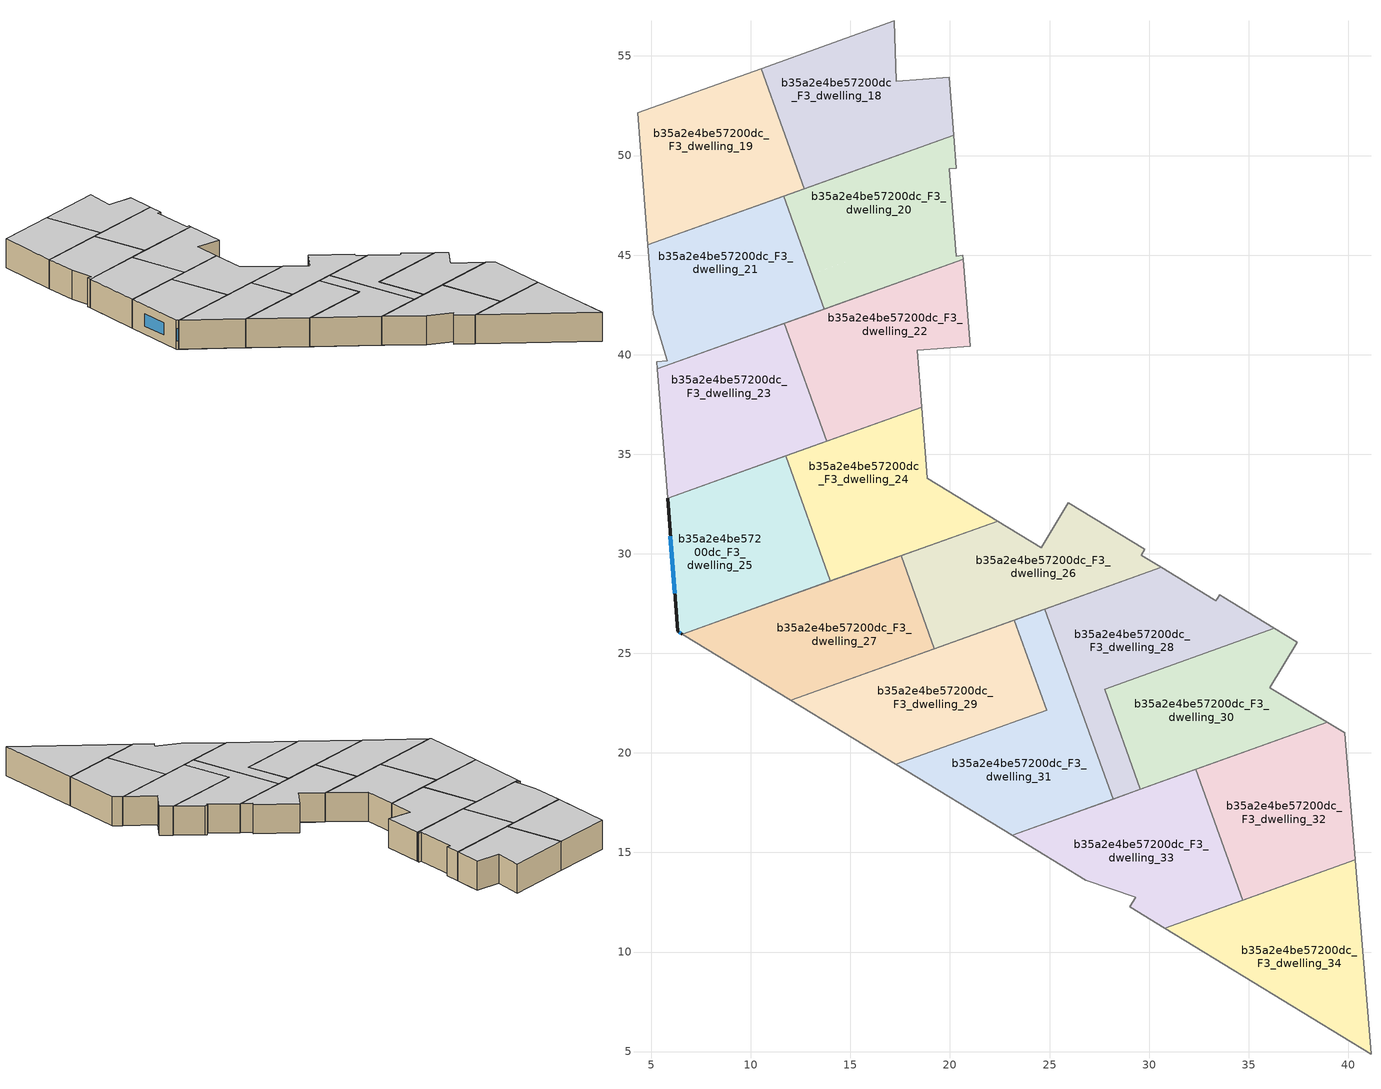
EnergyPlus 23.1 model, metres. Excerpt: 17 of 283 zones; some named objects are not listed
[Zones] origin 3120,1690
b35a2e4be57200dc_F3_dwelling_18
 floor to b35a2e4be57200dc_F2_dwelling_18 (EU_floor_Construction): 19.95,53.93 20.05,52.7 12.26,49.91 10.64,54.41 17.2,56.76 17.31,53.73 z9
 floor to b35a2e4be57200dc_F2_dwelling_20 (EU_floor_Construction): 20.05,52.7 20.18,51.01 12.69,48.32 12.14,49.86 z9
 floor to b35a2e4be57200dc_F2_dwelling_19 (EU_floor_Construction): 10.64,54.41 12.26,49.91 12.14,49.86 10.52,54.37 z9
 wall adiabatic (EU_wall_Construction): 12.69,48.32 20.18,51.01 19.95,53.93 17.31,53.73 17.2,56.76 10.52,54.37 z9:12
 wall to b35a2e4be57200dc_F3_dwelling_19 (EU_wall_Construction): 10.52,54.37 12.69,48.32 z9:12
 ceiling to b35a2e4be57200dc_F4_dwelling_18 (EU_floor_Construction): 20.18,51.01 19.95,53.93 17.31,53.73 17.2,56.76 10.52,54.37 12.69,48.32 z12
b35a2e4be57200dc_F3_dwelling_19
 floor to b35a2e4be57200dc_F2_dwelling_19 (EU_floor_Construction): 10.52,54.37 12.14,49.86 4.69,47.2 4.31,52.14 z9
 floor to b35a2e4be57200dc_F2_dwelling_21 (EU_floor_Construction): 11.56,49.65 12.11,48.12 4.82,45.51 4.69,47.2 z9
 floor to b35a2e4be57200dc_F2_dwelling_20 (EU_floor_Construction): 12.14,49.86 12.69,48.32 12.11,48.12 11.56,49.65 z9
 wall adiabatic (EU_wall_Construction): 10.52,54.37 4.31,52.14 4.82,45.51 12.69,48.32 z9:12
 ceiling to b35a2e4be57200dc_F4_dwelling_19 (EU_floor_Construction): 12.69,48.32 10.52,54.37 4.31,52.14 4.82,45.51 z12
b35a2e4be57200dc_F3_dwelling_20
 floor to b35a2e4be57200dc_F2_dwelling_20 (EU_floor_Construction): 20.18,51.01 20.31,49.37 19.96,49.34 20.17,46.6 13.51,44.21 12.11,48.12 z9
 floor to b35a2e4be57200dc_F2_dwelling_22 (EU_floor_Construction): 20.17,46.6 20.3,44.95 20.65,44.98 20.67,44.79 13.69,42.29 13.06,44.05 z9
 floor to b35a2e4be57200dc_F2_dwelling_21 (EU_floor_Construction): 12.11,48.12 13.51,44.21 13.06,44.05 11.66,47.96 z9
 wall to b35a2e4be57200dc_F3_dwelling_21 (EU_wall_Construction): 11.66,47.96 13.69,42.29 z9:12
 wall adiabatic (EU_wall_Construction): 13.69,42.29 20.67,44.79 20.65,44.98 20.3,44.95 19.96,49.34 20.31,49.37 20.18,51.01 11.66,47.96 z9:12
 ceiling to b35a2e4be57200dc_F4_dwelling_20 (EU_floor_Construction): 20.67,44.79 20.65,44.98 20.3,44.95 19.96,49.34 20.31,49.37 20.18,51.01 11.66,47.96 13.69,42.29 z12
b35a2e4be57200dc_F3_dwelling_21
 floor to b35a2e4be57200dc_F2_dwelling_21 (EU_floor_Construction): 11.66,47.96 13.06,44.05 5.32,41.28 5.09,42.04 4.82,45.51 z9
 floor to b35a2e4be57200dc_F2_dwelling_23 (EU_floor_Construction): 12.08,43.7 12.71,41.94 5.31,39.29 5.28,39.65 5.81,39.7 5.32,41.28 z9
 floor to b35a2e4be57200dc_F2_dwelling_22 (EU_floor_Construction): 13.06,44.05 13.69,42.29 12.7,41.94 12.08,43.7 z9
 wall adiabatic (EU_wall_Construction): 11.66,47.96 4.82,45.51 5.09,42.04 5.81,39.7 5.28,39.66 5.31,39.29 13.69,42.29 z9:12
 ceiling to b35a2e4be57200dc_F4_dwelling_21 (EU_floor_Construction): 13.69,42.29 11.66,47.96 4.82,45.51 5.09,42.04 5.81,39.7 5.28,39.66 5.31,39.29 z12
b35a2e4be57200dc_F3_dwelling_22
 floor to b35a2e4be57200dc_F2_dwelling_22 (EU_floor_Construction): 20.67,44.79 21.01,40.42 18.37,40.21 18.4,39.79 14.03,38.22 12.7,41.94 z9
 floor to b35a2e4be57200dc_F2_dwelling_24 (EU_floor_Construction): 18.4,39.79 18.59,37.36 13.81,35.65 13.01,37.86 z9
 floor to b35a2e4be57200dc_F2_dwelling_23 (EU_floor_Construction): 12.71,41.94 14.03,38.23 13.01,37.86 11.69,41.57 z9
 wall to b35a2e4be57200dc_F3_dwelling_23 (EU_wall_Construction): 11.68,41.57 13.81,35.65 z9:12
 wall adiabatic (EU_wall_Construction): 13.81,35.65 18.59,37.36 18.37,40.21 21.01,40.42 20.67,44.79 11.68,41.57 z9:12
 ceiling to b35a2e4be57200dc_F4_dwelling_22 (EU_floor_Construction): 18.59,37.36 18.37,40.21 21.01,40.42 20.67,44.79 11.68,41.57 13.81,35.65 z12
b35a2e4be57200dc_F3_dwelling_23
 floor to b35a2e4be57200dc_F2_dwelling_23 (EU_floor_Construction): 11.68,41.57 13.01,37.86 5.63,35.21 5.31,39.29 z9
 floor to b35a2e4be57200dc_F2_dwelling_25 (EU_floor_Construction): 11.18,37.2 11.97,34.99 9.72,34.19 8.93,36.4 z9
 floor to b35a2e4be57200dc_F2_dwelling_24 (EU_floor_Construction): 13.01,37.86 13.81,35.65 11.97,34.99 11.18,37.2 z9
 floor to b35a2e4be57200dc_F2_dwelling_26 (EU_floor_Construction): 8.93,36.4 9.72,34.19 5.81,32.79 5.63,35.21 z9
 wall adiabatic (EU_wall_Construction): 11.68,41.57 5.31,39.29 5.81,32.79 13.81,35.65 z9:12
 ceiling to b35a2e4be57200dc_F4_dwelling_23 (EU_floor_Construction): 13.81,35.65 11.68,41.57 5.31,39.29 5.81,32.79 z12
b35a2e4be57200dc_F3_dwelling_24
 floor to b35a2e4be57200dc_F2_dwelling_24 (EU_floor_Construction): 18.59,37.36 18.87,33.78 19.98,33.1 13.48,30.77 11.97,34.99 z9
 floor to b35a2e4be57200dc_F2_dwelling_25 (EU_floor_Construction): 19.98,33.1 22.39,31.64 13.99,28.63 11.74,34.91 11.97,34.99 13.48,30.77 z9
 wall to b35a2e4be57200dc_F3_dwelling_25 (EU_wall_Construction): 11.74,34.91 13.99,28.63 z9:12
 wall adiabatic (EU_wall_Construction): 13.99,28.63 22.39,31.64 18.87,33.78 18.59,37.36 11.74,34.91 z9:12
 ceiling to b35a2e4be57200dc_F4_dwelling_24 (EU_floor_Construction): 22.39,31.64 18.87,33.78 18.59,37.36 11.74,34.91 13.99,28.63 z12
b35a2e4be57200dc_F3_dwelling_25
 floor to b35a2e4be57200dc_F2_dwelling_26 (EU_floor_Construction): 9.72,34.19 11.97,27.91 6.55,25.97 6.34,26.1 5.81,32.79 z9
 floor to b35a2e4be57200dc_F2_dwelling_25 (EU_floor_Construction): 11.74,34.91 13.99,28.63 11.97,27.91 9.72,34.19 z9
 wall outside (EU_wall_Construction): 5.81,32.79 6.34,26.1 6.55,25.97 z9:12
 wall adiabatic (EU_wall_Construction): 11.74,34.91 5.81,32.79 / 6.55,25.97 13.99,28.63 z9:12
 window (EU_Window_Construction): 5.96,30.88 6.19,28.01 / 6.4,26.06 6.49,26.01 z9.86:11.14
 ceiling to b35a2e4be57200dc_F4_dwelling_25 (EU_floor_Construction): 13.99,28.63 11.74,34.91 5.81,32.79 6.34,26.1 6.55,25.97 z12
b35a2e4be57200dc_F3_dwelling_26
 floor to b35a2e4be57200dc_F2_dwelling_27 (EU_floor_Construction): 29.78,30.23 29.6,29.93 30.62,29.31 21.7,26.12 20.26,30.13 23.16,31.17 24.58,30.3 25.95,32.57 z9
 floor to b35a2e4be57200dc_F2_dwelling_30 (EU_floor_Construction): 20.26,30.13 21.7,26.12 19.86,25.46 18.42,29.47 z9
 floor adiabatic (EU_floor_Construction): 24.58,30.3 23.16,31.17 18.42,29.47 19.86,25.46 19.21,25.23 17.54,29.91 22.39,31.64 z9
 wall adiabatic (EU_wall_Construction): 19.21,25.23 30.62,29.32 29.6,29.94 29.78,30.24 25.95,32.57 24.58,30.3 22.39,31.64 17.54,29.91 z9:12
 wall to b35a2e4be57200dc_F3_dwelling_27 (EU_wall_Construction): 17.54,29.91 19.21,25.23 z9:12
 ceiling to b35a2e4be57200dc_F4_dwelling_26 (EU_floor_Construction): 30.62,29.32 29.6,29.94 29.78,30.24 25.95,32.57 24.58,30.3 22.39,31.64 17.54,29.91 19.21,25.23 z12
b35a2e4be57200dc_F3_dwelling_27
 floor to b35a2e4be57200dc_F2_dwelling_28 (EU_floor_Construction): 17.78,29.24 19.21,25.23 12,22.65 7.32,25.5 z9
 floor to b35a2e4be57200dc_F2_dwelling_26 (EU_floor_Construction): 11.97,27.91 12.21,27.25 7.32,25.5 6.55,25.97 z9
 floor adiabatic (EU_floor_Construction): 17.54,29.91 17.78,29.24 12.21,27.25 11.97,27.91 z9
 wall adiabatic (EU_wall_Construction): 17.54,29.91 6.55,25.97 12,22.65 19.21,25.23 z9:12
 ceiling to b35a2e4be57200dc_F4_dwelling_27 (EU_floor_Construction): 19.21,25.23 17.54,29.91 6.55,25.97 12,22.65 z12
b35a2e4be57200dc_F3_dwelling_28
 floor to b35a2e4be57200dc_F2_dwelling_29 (EU_floor_Construction): 36.29,26.25 27.77,23.2 29.57,18.17 28.41,17.76 25.16,26.86 31.14,29 33.36,27.64 33.54,27.94 z9
 floor adiabatic (EU_floor_Construction): 25.16,26.86 28.41,17.76 28.19,17.68 24.93,26.78 z9
 floor to b35a2e4be57200dc_F2_dwelling_27 (EU_floor_Construction): 31.14,29 24.93,26.78 24.77,27.22 30.62,29.31 z9
 wall adiabatic (EU_wall_Construction): 36.29,26.25 33.7,27.84 33.54,27.94 33.42,27.74 33.36,27.64 33.28,27.69 30.62,29.32 24.77,27.22 / 28.19,17.68 29.57,18.17 z9:12
 wall to b35a2e4be57200dc_F3_dwelling_30 (EU_wall_Construction): 29.57,18.17 27.77,23.2 36.29,26.25 z9:12
 wall to b35a2e4be57200dc_F3_dwelling_31 (EU_wall_Construction): 24.77,27.22 28.19,17.68 z9:12
 ceiling to b35a2e4be57200dc_F4_dwelling_28 (EU_floor_Construction): 29.57,18.17 27.77,23.2 36.29,26.25 33.7,27.84 33.54,27.94 33.42,27.74 33.36,27.64 33.28,27.69 30.62,29.32 24.77,27.22 28.19,17.68 z12
b35a2e4be57200dc_F3_dwelling_29
 floor to b35a2e4be57200dc_F2_dwelling_28 (EU_floor_Construction): 19.86,25.46 20.02,25.02 12.52,22.33 12,22.65 z9
 floor to b35a2e4be57200dc_F2_dwelling_30 (EU_floor_Construction): 21.7,26.12 23.32,21.6 17.27,19.43 12.52,22.33 20.02,25.02 19.86,25.46 z9
 floor to b35a2e4be57200dc_F2_dwelling_27 (EU_floor_Construction): 23.24,26.67 24.86,22.15 23.32,21.6 21.7,26.12 z9
 wall to b35a2e4be57200dc_F3_dwelling_31 (EU_wall_Construction): 17.27,19.43 24.86,22.15 23.24,26.67 z9:12
 wall adiabatic (EU_wall_Construction): 23.24,26.67 12,22.65 17.27,19.43 z9:12
 ceiling to b35a2e4be57200dc_F4_dwelling_29 (EU_floor_Construction): 24.86,22.15 23.24,26.67 12,22.65 17.27,19.43 z12
b35a2e4be57200dc_F3_dwelling_30
 floor to b35a2e4be57200dc_F2_dwelling_31 (EU_floor_Construction): 37.43,25.55 36.06,23.28 38.95,21.53 29.69,18.22 28.01,22.93 36.66,26.03 z9
 floor to b35a2e4be57200dc_F2_dwelling_29 (EU_floor_Construction): 36.66,26.03 28.01,22.93 29.69,18.22 29.57,18.17 27.77,23.2 36.29,26.25 z9
 wall adiabatic (EU_wall_Construction): 29.57,18.17 38.95,21.54 36.06,23.28 37.43,25.55 36.29,26.25 z9:12
 ceiling to b35a2e4be57200dc_F4_dwelling_30 (EU_floor_Construction): 38.95,21.54 36.06,23.28 37.43,25.55 36.29,26.25 27.77,23.2 29.57,18.17 z12
b35a2e4be57200dc_F3_dwelling_31
 floor to b35a2e4be57200dc_F2_dwelling_30 (EU_floor_Construction): 23.32,21.6 23.43,21.29 17.63,19.21 17.27,19.43 z9
 floor to b35a2e4be57200dc_F2_dwelling_32 (EU_floor_Construction): 24.93,26.78 28.19,17.68 23.12,15.87 17.63,19.21 25.29,21.96 23.72,26.34 z9
 floor to b35a2e4be57200dc_F2_dwelling_27 (EU_floor_Construction): 24.77,27.22 24.93,26.78 23.72,26.34 25.29,21.96 23.43,21.29 23.32,21.6 24.86,22.15 23.24,26.67 z9
 wall adiabatic (EU_wall_Construction): 24.77,27.22 23.24,26.67 / 17.27,19.43 23.12,15.87 28.19,17.68 z9:12
 ceiling to b35a2e4be57200dc_F4_dwelling_31 (EU_floor_Construction): 28.19,17.68 24.77,27.22 23.24,26.67 24.86,22.15 17.27,19.43 23.12,15.87 z12
b35a2e4be57200dc_F3_dwelling_32
 floor to b35a2e4be57200dc_F2_dwelling_33 (EU_floor_Construction): 39.82,21.01 40.34,14.62 34.76,12.62 32.49,18.97 39.21,21.38 z9
 floor to b35a2e4be57200dc_F2_dwelling_31 (EU_floor_Construction): 39.21,21.38 32.43,18.95 32.35,19.17 38.95,21.53 z9
 floor to b35a2e4be57200dc_F2_dwelling_34 (EU_floor_Construction): 32.49,18.97 34.76,12.62 34.7,12.6 32.43,18.95 z9
 wall to b35a2e4be57200dc_F3_dwelling_33 (EU_wall_Construction): 32.35,19.17 34.7,12.6 z9:12
 wall adiabatic (EU_wall_Construction): 34.7,12.6 40.34,14.62 39.82,21.01 38.95,21.54 32.35,19.17 z9:12
 ceiling to b35a2e4be57200dc_F4_dwelling_32 (EU_floor_Construction): 40.34,14.62 39.82,21.01 38.95,21.54 32.35,19.17 34.7,12.6 z12
b35a2e4be57200dc_F3_dwelling_33
 floor to b35a2e4be57200dc_F2_dwelling_34 (EU_floor_Construction): 32.43,18.95 34.7,12.6 30.78,11.2 29.03,12.27 29.32,12.74 26.82,13.61 23.38,15.71 z9
 floor to b35a2e4be57200dc_F2_dwelling_31 (EU_floor_Construction): 32.35,19.17 32.43,18.95 29.77,18 29.69,18.22 z9
 floor to b35a2e4be57200dc_F2_dwelling_29 (EU_floor_Construction): 29.69,18.22 29.77,18 28.49,17.54 28.41,17.76 z9
 floor to b35a2e4be57200dc_F2_dwelling_32 (EU_floor_Construction): 28.41,17.76 28.49,17.54 23.38,15.71 23.12,15.87 z9
 wall adiabatic (EU_wall_Construction): 32.35,19.17 23.12,15.87 26.82,13.61 29.32,12.74 29.03,12.27 30.78,11.2 34.7,12.6 z9:12
 ceiling to b35a2e4be57200dc_F4_dwelling_33 (EU_floor_Construction): 34.7,12.6 32.35,19.17 23.12,15.87 26.82,13.61 29.32,12.74 29.03,12.27 30.78,11.2 z12
b35a2e4be57200dc_F3_dwelling_34
 floor to b35a2e4be57200dc_F2_dwelling_33 (EU_floor_Construction): 40.34,14.62 40.36,14.49 34.8,12.5 34.76,12.62 z9
 floor adiabatic (EU_floor_Construction): 40.34,14.62 41.14,4.88 30.78,11.2 34.76,12.62 34.8,12.5 40.36,14.49 z9
 wall adiabatic (EU_wall_Construction): 41.14,4.88 40.34,14.62 30.78,11.2 41.14,4.88 z9:12
 ceiling to b35a2e4be57200dc_F4_dwelling_34 (EU_floor_Construction): 41.14,4.88 40.34,14.62 30.78,11.2 z12
[Building]
EU S2 Campaign: North Axis=0; Terrain=City; Solar Distribution=FullExterior
[Site:Location]
Helsinki-Vantaa.AP: Latitude=60.317; Longitude=24.963; Time Zone=2; Elevation=54.6
[SizingPeriod:WeatherFileDays]
AnnualSizingPeriod: Begin Month=1; Begin Day of Month=1; End Month=12; End Day of Month=31; Day of Week for Start Day=Monday; Use Weather File Daylight Saving Period=No; Use Weather File Rain and Snow Indicators=No
[MATERIAL]
EU_InternalMass_Material: Roughness=MediumRough; Thickness=0.1; Conductivity=1; Density=1800; Specific Heat=900; Thermal Absorptance=0.9; Solar Absorptance=0.7; Visible Absorptance=0.7
[MATERIAL:NOMASS] Roughness=MediumRough; Thermal Absorptance=0.9; Solar Absorptance=0.7; Visible Absorptance=0.7
Name | Thermal Resistance
EU_wall_NoMass | 5.91765
EU_floor_NoMass | 6.2875
[WINDOWMATERIAL:SIMPLEGLAZINGSYSTEM]
EU_Window_SimpleGlazing: UFactor=0.994035; Solar Heat Gain Coefficient=0.7; Visible Transmittance=0.7
[CONSTRUCTION]
EU_wall_Construction: EU_wall_NoMass
EU_floor_Construction: EU_floor_NoMass
EU_Window_Construction: EU_Window_SimpleGlazing
EU_InternalMass_Construction: EU_InternalMass_Material
[ZONE] Type=1; Multiplier=1; Ceiling Height=autocalculate; Floor Area=autocalculate; Part of Total Floor Area=Yes
Name | Volume
b35a2e4be57200dc_F3_dwelling_18; b35a2e4be57200dc_F3_dwelling_26 | 144.004
b35a2e4be57200dc_F3_dwelling_19 | 143.997
b35a2e4be57200dc_F3_dwelling_20; b35a2e4be57200dc_F3_dwelling_27; b35a2e4be57200dc_F3_dwelling_33 | 144.015
b35a2e4be57200dc_F3_dwelling_21; b35a2e4be57200dc_F3_dwelling_24; b35a2e4be57200dc_F3_dwelling_34 | 144.011
b35a2e4be57200dc_F3_dwelling_22 | 144.04
b35a2e4be57200dc_F3_dwelling_23; b35a2e4be57200dc_F3_dwelling_25 | 144.007
b35a2e4be57200dc_F3_dwelling_28 | 144.031
b35a2e4be57200dc_F3_dwelling_29 | 144.001
b35a2e4be57200dc_F3_dwelling_30; b35a2e4be57200dc_F3_dwelling_31 | 143.999
b35a2e4be57200dc_F3_dwelling_32 | 144.018
[INTERNALMASS] Construction=EU_InternalMass_Construction
Name | Zone or ZoneList | Surface Area
b35a2e4be57200dc_F3_dwelling_18_EU_InternalMass | b35a2e4be57200dc_F3_dwelling_18 | 48.003
b35a2e4be57200dc_F3_dwelling_19_EU_InternalMass | b35a2e4be57200dc_F3_dwelling_19 | 48.0021
b35a2e4be57200dc_F3_dwelling_20_EU_InternalMass | b35a2e4be57200dc_F3_dwelling_20 | 48.0047
b35a2e4be57200dc_F3_dwelling_21_EU_InternalMass | b35a2e4be57200dc_F3_dwelling_21 | 48.0043
b35a2e4be57200dc_F3_dwelling_22_EU_InternalMass | b35a2e4be57200dc_F3_dwelling_22 | 48.0114
b35a2e4be57200dc_F3_dwelling_23_EU_InternalMass | b35a2e4be57200dc_F3_dwelling_23 | 48.0014
b35a2e4be57200dc_F3_dwelling_24_EU_InternalMass | b35a2e4be57200dc_F3_dwelling_24 | 48.0038
b35a2e4be57200dc_F3_dwelling_25_EU_InternalMass | b35a2e4be57200dc_F3_dwelling_25 | 48.0027
b35a2e4be57200dc_F3_dwelling_26_EU_InternalMass | b35a2e4be57200dc_F3_dwelling_26 | 48.005
b35a2e4be57200dc_F3_dwelling_27_EU_InternalMass | b35a2e4be57200dc_F3_dwelling_27 | 48.0047
b35a2e4be57200dc_F3_dwelling_28_EU_InternalMass | b35a2e4be57200dc_F3_dwelling_28 | 48.0105
b35a2e4be57200dc_F3_dwelling_29_EU_InternalMass | b35a2e4be57200dc_F3_dwelling_29 | 47.9994
b35a2e4be57200dc_F3_dwelling_30_EU_InternalMass | b35a2e4be57200dc_F3_dwelling_30 | 48
b35a2e4be57200dc_F3_dwelling_31_EU_InternalMass | b35a2e4be57200dc_F3_dwelling_31 | 48.0006
b35a2e4be57200dc_F3_dwelling_32_EU_InternalMass | b35a2e4be57200dc_F3_dwelling_32 | 48.0051
b35a2e4be57200dc_F3_dwelling_33_EU_InternalMass | b35a2e4be57200dc_F3_dwelling_33 | 48.0038
b35a2e4be57200dc_F3_dwelling_34_EU_InternalMass | b35a2e4be57200dc_F3_dwelling_34 | 48.0035
[OTHEREQUIPMENT] Fuel Type=Electricity; Design Level Calculation Method=Watts/Area; Power per Zone Floor Area=1; Fraction Latent=0; Fraction Radiant=0; Fraction Lost=0; Carbon Dioxide Generation Rate=0; EndUse Subcategory=EU_Step8_InternalGains
Name | Zone or ZoneList or Space or SpaceList | Schedule
EU_Step8_InternalGain_b35a2e4be57200dc_F3_dwelling_18_f000 | b35a2e4be57200dc_F3_dwelling_18 | EU_Step8_GainSchedule_b35a2e4be57200dc_F3_dwelling_18_f000
EU_Step8_InternalGain_b35a2e4be57200dc_F3_dwelling_19_f000 | b35a2e4be57200dc_F3_dwelling_19 | EU_Step8_GainSchedule_b35a2e4be57200dc_F3_dwelling_19_f000
EU_Step8_InternalGain_b35a2e4be57200dc_F3_dwelling_20_f000 | b35a2e4be57200dc_F3_dwelling_20 | EU_Step8_GainSchedule_b35a2e4be57200dc_F3_dwelling_20_f000
EU_Step8_InternalGain_b35a2e4be57200dc_F3_dwelling_21_f000 | b35a2e4be57200dc_F3_dwelling_21 | EU_Step8_GainSchedule_b35a2e4be57200dc_F3_dwelling_21_f000
EU_Step8_InternalGain_b35a2e4be57200dc_F3_dwelling_22_f000 | b35a2e4be57200dc_F3_dwelling_22 | EU_Step8_GainSchedule_b35a2e4be57200dc_F3_dwelling_22_f000
EU_Step8_InternalGain_b35a2e4be57200dc_F3_dwelling_23_f000 | b35a2e4be57200dc_F3_dwelling_23 | EU_Step8_GainSchedule_b35a2e4be57200dc_F3_dwelling_23_f000
EU_Step8_InternalGain_b35a2e4be57200dc_F3_dwelling_24_f000 | b35a2e4be57200dc_F3_dwelling_24 | EU_Step8_GainSchedule_b35a2e4be57200dc_F3_dwelling_24_f000
EU_Step8_InternalGain_b35a2e4be57200dc_F3_dwelling_25_f000 | b35a2e4be57200dc_F3_dwelling_25 | EU_Step8_GainSchedule_b35a2e4be57200dc_F3_dwelling_25_f000
EU_Step8_InternalGain_b35a2e4be57200dc_F3_dwelling_26_f000 | b35a2e4be57200dc_F3_dwelling_26 | EU_Step8_GainSchedule_b35a2e4be57200dc_F3_dwelling_26_f000
EU_Step8_InternalGain_b35a2e4be57200dc_F3_dwelling_27_f000 | b35a2e4be57200dc_F3_dwelling_27 | EU_Step8_GainSchedule_b35a2e4be57200dc_F3_dwelling_27_f000
EU_Step8_InternalGain_b35a2e4be57200dc_F3_dwelling_28_f000 | b35a2e4be57200dc_F3_dwelling_28 | EU_Step8_GainSchedule_b35a2e4be57200dc_F3_dwelling_28_f000
EU_Step8_InternalGain_b35a2e4be57200dc_F3_dwelling_29_f000 | b35a2e4be57200dc_F3_dwelling_29 | EU_Step8_GainSchedule_b35a2e4be57200dc_F3_dwelling_29_f000
EU_Step8_InternalGain_b35a2e4be57200dc_F3_dwelling_30_f000 | b35a2e4be57200dc_F3_dwelling_30 | EU_Step8_GainSchedule_b35a2e4be57200dc_F3_dwelling_30_f000
EU_Step8_InternalGain_b35a2e4be57200dc_F3_dwelling_31_f000 | b35a2e4be57200dc_F3_dwelling_31 | EU_Step8_GainSchedule_b35a2e4be57200dc_F3_dwelling_31_f000
EU_Step8_InternalGain_b35a2e4be57200dc_F3_dwelling_32_f000 | b35a2e4be57200dc_F3_dwelling_32 | EU_Step8_GainSchedule_b35a2e4be57200dc_F3_dwelling_32_f000
EU_Step8_InternalGain_b35a2e4be57200dc_F3_dwelling_33_f000 | b35a2e4be57200dc_F3_dwelling_33 | EU_Step8_GainSchedule_b35a2e4be57200dc_F3_dwelling_33_f000
EU_Step8_InternalGain_b35a2e4be57200dc_F3_dwelling_34_f000 | b35a2e4be57200dc_F3_dwelling_34 | EU_Step8_GainSchedule_b35a2e4be57200dc_F3_dwelling_34_f000
[ZONEVENTILATION:DESIGNFLOWRATE] Schedule=EU_AlwaysOn; Design Flow Rate Calculation Method=AirChanges/Hour; Air Changes per Hour=0.596421; Ventilation Type=Natural; Fan Pressure Rise=0; Fan Total Efficiency=1; Constant Term Coefficient=1; Temperature Term Coefficient=0; Velocity Term Coefficient=0; Velocity Squared Term Coefficient=0; Minimum Indoor Temperature=-100; Maximum Indoor Temperature=100; Delta Temperature=-100; Minimum Outdoor Temperature=-100; Maximum Outdoor Temperature=100; Maximum Wind Speed=40
Name | Zone or ZoneList or Space or SpaceList
EU_ConstantAir_b35a2e4be57200dc_F3_dwelling_18 | b35a2e4be57200dc_F3_dwelling_18
EU_ConstantAir_b35a2e4be57200dc_F3_dwelling_19 | b35a2e4be57200dc_F3_dwelling_19
EU_ConstantAir_b35a2e4be57200dc_F3_dwelling_20 | b35a2e4be57200dc_F3_dwelling_20
EU_ConstantAir_b35a2e4be57200dc_F3_dwelling_21 | b35a2e4be57200dc_F3_dwelling_21
EU_ConstantAir_b35a2e4be57200dc_F3_dwelling_22 | b35a2e4be57200dc_F3_dwelling_22
EU_ConstantAir_b35a2e4be57200dc_F3_dwelling_23 | b35a2e4be57200dc_F3_dwelling_23
EU_ConstantAir_b35a2e4be57200dc_F3_dwelling_24 | b35a2e4be57200dc_F3_dwelling_24
EU_ConstantAir_b35a2e4be57200dc_F3_dwelling_25 | b35a2e4be57200dc_F3_dwelling_25
EU_ConstantAir_b35a2e4be57200dc_F3_dwelling_26 | b35a2e4be57200dc_F3_dwelling_26
EU_ConstantAir_b35a2e4be57200dc_F3_dwelling_27 | b35a2e4be57200dc_F3_dwelling_27
EU_ConstantAir_b35a2e4be57200dc_F3_dwelling_28 | b35a2e4be57200dc_F3_dwelling_28
EU_ConstantAir_b35a2e4be57200dc_F3_dwelling_29 | b35a2e4be57200dc_F3_dwelling_29
EU_ConstantAir_b35a2e4be57200dc_F3_dwelling_30 | b35a2e4be57200dc_F3_dwelling_30
EU_ConstantAir_b35a2e4be57200dc_F3_dwelling_31 | b35a2e4be57200dc_F3_dwelling_31
EU_ConstantAir_b35a2e4be57200dc_F3_dwelling_32 | b35a2e4be57200dc_F3_dwelling_32
EU_ConstantAir_b35a2e4be57200dc_F3_dwelling_33 | b35a2e4be57200dc_F3_dwelling_33
EU_ConstantAir_b35a2e4be57200dc_F3_dwelling_34 | b35a2e4be57200dc_F3_dwelling_34
[HVACTEMPLATE:ZONE:IDEALLOADSAIRSYSTEM] System Availability Schedule=EU_AlwaysOn; Maximum Heating Supply Air Temperature=50; Minimum Cooling Supply Air Temperature=13; Maximum Heating Supply Air Humidity Ratio=0.0156; Minimum Cooling Supply Air Humidity Ratio=0.0077; Heating Limit=NoLimit; Cooling Limit=NoLimit; Heating Availability Schedule=EU_AlwaysOn; Cooling Availability Schedule=EU_CoolingOff; Dehumidification Control Type=ConstantSensibleHeatRatio; Cooling Sensible Heat Ratio=0.7; Dehumidification Setpoint=60; Humidification Control Type=None; Humidification Setpoint=30; Outdoor Air Method=None; Outdoor Air Flow Rate per Person=0.00944; Outdoor Air Flow Rate per Zone Floor Area=0; Outdoor Air Flow Rate per Zone=0; Demand Controlled Ventilation Type=None; Outdoor Air Economizer Type=NoEconomizer; Heat Recovery Type=None; Sensible Heat Recovery Effectiveness=0.7; Latent Heat Recovery Effectiveness=0.65
Name | Template Thermostat
b35a2e4be57200dc_F3_dwelling_18 | EU_HeatOnly_b35a2e4be57200dc_F3_dwelling_18
b35a2e4be57200dc_F3_dwelling_19 | EU_HeatOnly_b35a2e4be57200dc_F3_dwelling_19
b35a2e4be57200dc_F3_dwelling_20 | EU_HeatOnly_b35a2e4be57200dc_F3_dwelling_20
b35a2e4be57200dc_F3_dwelling_21 | EU_HeatOnly_b35a2e4be57200dc_F3_dwelling_21
b35a2e4be57200dc_F3_dwelling_22 | EU_HeatOnly_b35a2e4be57200dc_F3_dwelling_22
b35a2e4be57200dc_F3_dwelling_23 | EU_HeatOnly_b35a2e4be57200dc_F3_dwelling_23
b35a2e4be57200dc_F3_dwelling_24 | EU_HeatOnly_b35a2e4be57200dc_F3_dwelling_24
b35a2e4be57200dc_F3_dwelling_25 | EU_HeatOnly_b35a2e4be57200dc_F3_dwelling_25
b35a2e4be57200dc_F3_dwelling_26 | EU_HeatOnly_b35a2e4be57200dc_F3_dwelling_26
b35a2e4be57200dc_F3_dwelling_27 | EU_HeatOnly_b35a2e4be57200dc_F3_dwelling_27
b35a2e4be57200dc_F3_dwelling_28 | EU_HeatOnly_b35a2e4be57200dc_F3_dwelling_28
b35a2e4be57200dc_F3_dwelling_29 | EU_HeatOnly_b35a2e4be57200dc_F3_dwelling_29
b35a2e4be57200dc_F3_dwelling_30 | EU_HeatOnly_b35a2e4be57200dc_F3_dwelling_30
b35a2e4be57200dc_F3_dwelling_31 | EU_HeatOnly_b35a2e4be57200dc_F3_dwelling_31
b35a2e4be57200dc_F3_dwelling_32 | EU_HeatOnly_b35a2e4be57200dc_F3_dwelling_32
b35a2e4be57200dc_F3_dwelling_33 | EU_HeatOnly_b35a2e4be57200dc_F3_dwelling_33
b35a2e4be57200dc_F3_dwelling_34 | EU_HeatOnly_b35a2e4be57200dc_F3_dwelling_34
[SIZING:ZONE] Zone Cooling Design Supply Air Temperature Input Method=SupplyAirTemperature; Zone Cooling Design Supply Air Temperature=13; Zone Heating Design Supply Air Temperature Input Method=SupplyAirTemperature; Zone Heating Design Supply Air Temperature=50; Zone Cooling Design Supply Air Humidity Ratio=0.008; Zone Heating Design Supply Air Humidity Ratio=0.008; Cooling Design Air Flow Method=DesignDay; Cooling Design Air Flow Rate=0; Cooling Minimum Air Flow per Zone Floor Area=0.000762; Cooling Minimum Air Flow=0; Cooling Minimum Air Flow Fraction=0.2; Heating Design Air Flow Method=DesignDay; Heating Design Air Flow Rate=0; Heating Maximum Air Flow per Zone Floor Area=0.002032; Heating Maximum Air Flow=0.141576; Heating Maximum Air Flow Fraction=0.3; Account for Dedicated Outdoor Air System=No; Dedicated Outdoor Air System Control Strategy=NeutralSupplyAir; Dedicated Outdoor Air Low Setpoint Temperature for Design=autosize; Dedicated Outdoor Air High Setpoint Temperature for Design=autosize; Zone Load Sizing Method=Sensible Load Only No Latent Load; Zone Latent Cooling Design Supply Air Humidity Ratio Input Method=HumidityRatioDifference; Zone Cooling Design Supply Air Humidity Ratio Difference=0.005; Zone Latent Heating Design Supply Air Humidity Ratio Input Method=HumidityRatioDifference; Zone Humidification Design Supply Air Humidity Ratio Difference=0.005
b35a2e4be57200dc_F3_dwelling_18; b35a2e4be57200dc_F3_dwelling_19; b35a2e4be57200dc_F3_dwelling_20; b35a2e4be57200dc_F3_dwelling_21; b35a2e4be57200dc_F3_dwelling_22; b35a2e4be57200dc_F3_dwelling_23; b35a2e4be57200dc_F3_dwelling_24; b35a2e4be57200dc_F3_dwelling_25; b35a2e4be57200dc_F3_dwelling_26; b35a2e4be57200dc_F3_dwelling_27; b35a2e4be57200dc_F3_dwelling_28; b35a2e4be57200dc_F3_dwelling_29; b35a2e4be57200dc_F3_dwelling_30; b35a2e4be57200dc_F3_dwelling_31; b35a2e4be57200dc_F3_dwelling_32; b35a2e4be57200dc_F3_dwelling_33; b35a2e4be57200dc_F3_dwelling_34
[SCHEDULE:CONSTANT]
Name | Hourly Value
EU_AlwaysOn | 1
EU_CoolingOff | 0
[SCHEDULE:FILE] Column Number=1; Rows to Skip at Top=0; Number of Hours of Data=8760; Column Separator=Comma; Interpolate to Timestep=No; Minutes per Item=60; Adjust Schedule for Daylight Savings=Yes
Name | File
EU_Step8_GainSchedule_b35a2e4be57200dc_F3_dwelling_18_f000 | ../../schedules/b35a2e4be57200dc/b35a2e4be57200dc_F3_dwelling_18_f000_gain.csv
EU_Step8_GainSchedule_b35a2e4be57200dc_F3_dwelling_19_f000 | ../../schedules/b35a2e4be57200dc/b35a2e4be57200dc_F3_dwelling_19_f000_gain.csv
EU_Step8_GainSchedule_b35a2e4be57200dc_F3_dwelling_20_f000 | ../../schedules/b35a2e4be57200dc/b35a2e4be57200dc_F3_dwelling_20_f000_gain.csv
EU_Step8_GainSchedule_b35a2e4be57200dc_F3_dwelling_21_f000 | ../../schedules/b35a2e4be57200dc/b35a2e4be57200dc_F3_dwelling_21_f000_gain.csv
EU_Step8_GainSchedule_b35a2e4be57200dc_F3_dwelling_22_f000 | ../../schedules/b35a2e4be57200dc/b35a2e4be57200dc_F3_dwelling_22_f000_gain.csv
EU_Step8_GainSchedule_b35a2e4be57200dc_F3_dwelling_23_f000 | ../../schedules/b35a2e4be57200dc/b35a2e4be57200dc_F3_dwelling_23_f000_gain.csv
EU_Step8_GainSchedule_b35a2e4be57200dc_F3_dwelling_24_f000 | ../../schedules/b35a2e4be57200dc/b35a2e4be57200dc_F3_dwelling_24_f000_gain.csv
EU_Step8_GainSchedule_b35a2e4be57200dc_F3_dwelling_25_f000 | ../../schedules/b35a2e4be57200dc/b35a2e4be57200dc_F3_dwelling_25_f000_gain.csv
EU_Step8_GainSchedule_b35a2e4be57200dc_F3_dwelling_26_f000 | ../../schedules/b35a2e4be57200dc/b35a2e4be57200dc_F3_dwelling_26_f000_gain.csv
EU_Step8_GainSchedule_b35a2e4be57200dc_F3_dwelling_27_f000 | ../../schedules/b35a2e4be57200dc/b35a2e4be57200dc_F3_dwelling_27_f000_gain.csv
EU_Step8_GainSchedule_b35a2e4be57200dc_F3_dwelling_28_f000 | ../../schedules/b35a2e4be57200dc/b35a2e4be57200dc_F3_dwelling_28_f000_gain.csv
EU_Step8_GainSchedule_b35a2e4be57200dc_F3_dwelling_29_f000 | ../../schedules/b35a2e4be57200dc/b35a2e4be57200dc_F3_dwelling_29_f000_gain.csv
EU_Step8_GainSchedule_b35a2e4be57200dc_F3_dwelling_30_f000 | ../../schedules/b35a2e4be57200dc/b35a2e4be57200dc_F3_dwelling_30_f000_gain.csv
EU_Step8_GainSchedule_b35a2e4be57200dc_F3_dwelling_31_f000 | ../../schedules/b35a2e4be57200dc/b35a2e4be57200dc_F3_dwelling_31_f000_gain.csv
EU_Step8_GainSchedule_b35a2e4be57200dc_F3_dwelling_32_f000 | ../../schedules/b35a2e4be57200dc/b35a2e4be57200dc_F3_dwelling_32_f000_gain.csv
EU_Step8_GainSchedule_b35a2e4be57200dc_F3_dwelling_33_f000 | ../../schedules/b35a2e4be57200dc/b35a2e4be57200dc_F3_dwelling_33_f000_gain.csv
EU_Step8_GainSchedule_b35a2e4be57200dc_F3_dwelling_34_f000 | ../../schedules/b35a2e4be57200dc/b35a2e4be57200dc_F3_dwelling_34_f000_gain.csv
